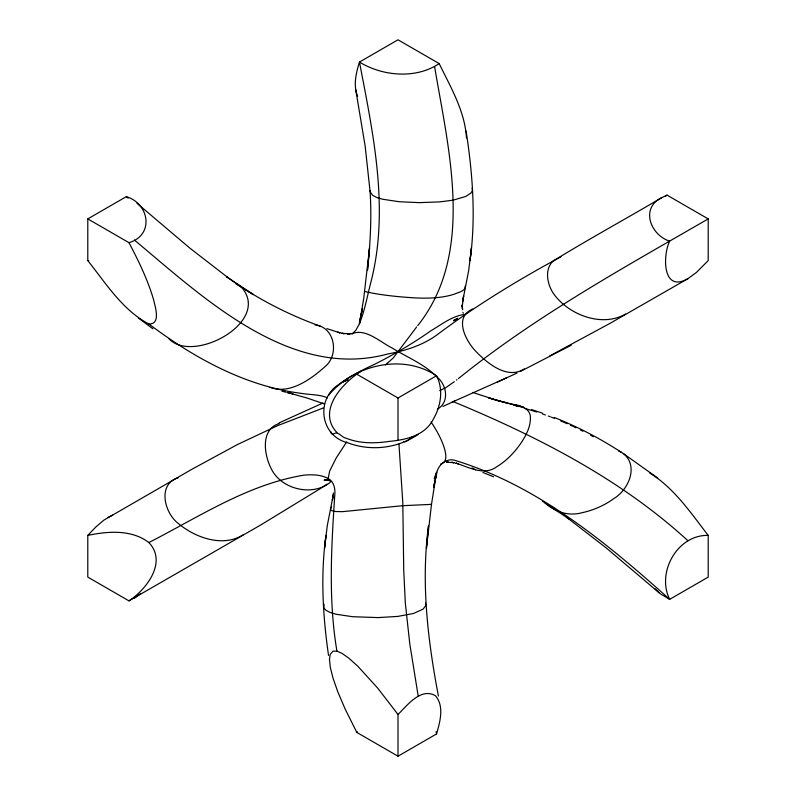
<?xml version="1.0" encoding="UTF-8"?>
<svg xmlns="http://www.w3.org/2000/svg" width="796" height="796" viewBox="0 0 796 796"><rect width="100%" height="100%" fill="white"/><g stroke="black" fill="none" stroke-linecap="round" stroke-linejoin="round"><path stroke-width="1.19" d="M466.476 137.947C464.924 111.211 450.616 87.142 439.173 63.571L398 39.8L359.464 62.048C356.111 72.904 353.026 85.351 357.653 96.296M370.17 190.493L370.1 191.727C371.772 217.885 370.259 244.113 367.483 270.133L369.563 247.815L363.682 298.769L359.434 323.723L355.991 330.041L352.26 333.892M331.076 432.069C330.529 433.949 332.698 434.308 333.982 433.671C338.539 430.815 341.514 437.581 346.131 438.198C359.692 443.661 374.807 443.531 389.055 441.432C406.099 439.79 425.313 435.681 433.621 418.626C440.974 405.87 443.551 389.194 436.536 375.752C402.537 353.315 354.996 364.737 329.405 394.249M333.474 492.923L332.37 500.127L333.395 494.565L332.808 497.46M463.192 298.54L462.605 301.435L463.63 295.873L462.187 306.669L462.207 304.928L462.466 308.868L462.257 306.729M332.887 496.913L327.305 525.529L324.499 548.414L325.982 535.32C320.45 575.19 322.808 615.706 328.539 655.416M463.113 299.087L468.695 270.471L471.501 247.586L470.018 260.68C476.048 217.587 472.665 173.836 466.088 131.012M359.404 322.32L362.449 308.609L359.434 323.723C364.658 310.838 367.125 297.047 370.518 283.625C389.841 210.482 373.324 134.584 359.464 62.048C382.607 76.287 416.01 79.232 439.173 63.571M436.596 473.68L433.551 487.391L437.223 470.844M436.536 733.952C439.979 722.032 444.546 706.221 435.432 695.724C420.885 687.256 407.313 705.296 398 714.49L398 756.2L436.536 733.952L436.099 731.653M434.228 478.525L434.706 477.112M434.944 476.426L435.193 475.749M435.81 474.127L436.566 472.287L431.492 504.375L426.437 548.185L428.517 525.867C420.855 582.712 427.8 640.083 438.407 696.072M324.032 604.234L323.833 607.925L325.962 610.273L329.972 612.393L335.902 614.213L352.568 616.701L378 617.596L397.811 616.412L413.482 613.487L423.024 609.169L425.83 605.507L425.522 603.05M328.857 395.383L329.116 394.816M437.352 470.575C439.899 463.64 446.964 458.188 454.566 460.237C537.598 485.52 606.045 542.414 669.675 599.348L708.211 577.1L708.211 535.4C690.828 512.942 674.202 488.067 649.606 472.904M346.708 441.899L336.28 457.849L329.753 470.824L328.121 478.505L329.116 480.724L331.375 481.6M417.751 325.604C475.6 252.889 448.347 149.22 434.626 66.715M416.646 326.957L393.164 358.061L385.393 364.926M320.36 488.595L260.869 524.892L128.962 600.871L87.789 577.1L87.789 535.4L95.659 527.141L103.818 520.166L192.055 469.192L237.347 444.586L277.605 425.641L323.335 407.96M331.534 506.913L330.4 509.211L331.693 510.634L335.126 511.49L342.36 511.669L402.915 505.679L431.492 504.375L430.944 504.166M351.882 333.773C365.543 327.862 379.941 341.972 391.791 347.802C406.219 356.807 422.437 363.245 434.994 375.045M330.25 482.356C313.803 495.808 285.565 490.336 273.754 473.063C264.57 459.332 258.78 429.949 279.078 423.562M140.842 593.328L134.405 598.244M524.365 368.886C507.957 379.712 488.237 364.1 476.864 352.389C466.108 342.031 452.924 317.186 472.725 308.997M336.927 432.556C316.599 410.816 342.559 382.836 361.374 371.085M398 714.49L377.662 688.082L357.941 666.361L348.847 658.202L342.031 653.377L336.927 651.118L332.947 651.188L330.201 654.392L329.484 659.347L330.33 667.466L333.017 678.152L337.812 691.863L345.126 708.987L356.827 732.429L357.603 731.803M458.406 378.578C535.509 316.31 622.671 268.302 708.211 218.9L708.211 260.6L696.351 272.491L687.953 278.64L610.293 323.206L549.807 355.872M242.899 534.972C222.382 547.777 194.234 537.37 177.339 522.664C164.175 511.997 157.489 483.769 178.324 477.719M625.606 314.012C601.746 327.902 567.538 314.539 552.852 292.63C547.131 283.366 544.424 269.416 553.101 261.028C588.722 239.128 625.547 219.019 661.595 197.756L667.038 195.129L708.211 218.9M456.436 380.09L456.994 379.662M412.636 436.825C410.457 437.402 405.661 443.581 403.433 441.392M454.307 381.702L445.78 387.662L439.72 390.667M665.496 196.254L667.038 195.129M128.962 600.871C146.514 589.348 167.518 562.036 148.862 542.544C131.629 529.31 107.838 531.221 87.789 535.4M437.422 409.184C449.81 402.099 446.785 384.697 436.855 376.856M324.828 485.63L326.967 484.187M324.091 486.117L321.116 488.097M128.962 242.671C154.404 235.258 149.568 203.706 126.325 196.652L87.789 218.9L87.789 260.6C105.888 283.316 122.504 310.161 148.862 323.982C161.1 324.4 155.22 306.948 153.578 299.694C147.757 279.764 138.613 260.988 128.962 242.671L87.789 218.9M661.595 197.756C640.004 208.144 650.71 235.278 669.675 241.148C662.71 254.969 662.103 293.505 687.953 278.64M708.211 535.4C677.257 534.564 656.242 572.682 669.675 599.348L660.511 593.925L606.194 547.917L567.1 517.659M453.571 320.689L457.67 318.231M356.827 374.229L398 398L436.536 375.752M418.258 434.347C397.851 448.297 371.185 451.611 347.932 442.865C320.211 436.178 315.495 399.662 338.499 384.637C349.504 376.488 361.722 370.12 374.18 364.518C393.791 354.628 412.845 343.514 430.785 330.837C441.501 324.539 452.009 316.042 464.625 314.4M148.862 542.544C198.92 516.982 247.964 484.177 304.331 475.103C312.311 474.496 320.917 474.545 328.121 478.505C333.365 481.102 334.997 487.351 334.927 492.764C331.474 545.479 328.091 598.662 336.927 651.118M108.047 517.36L112.793 515.112M571.259 345.185L520.405 371.443M456.148 319.236L453.511 320.599L456.864 319.027M442.924 406.438L454.705 400.975M347.116 379.961L342.937 381.951L344.996 381.085M506.803 377.742L452.208 402.109M279.038 422.925L322.997 402.995M496.863 382.329L516.962 373.075M345.444 380.886L346.449 380.438M347.006 380.19L348.21 379.652M561.021 256.76C517.957 279.973 475.909 305.614 436.725 335.076C422.208 345.544 404.995 350.827 387.553 354.031C289.873 380.498 202.353 296.709 134.405 240.044M351.016 333.614L347.733 334.141L351.265 333.633M440.646 464.018C448.466 462.227 445.591 451.829 443.81 446.486C440.815 437.78 436.228 429.711 431.124 422.079M448.267 461.859L446.397 462.138L453.929 462.705L451.81 462.257L458.397 463.809L456.188 463.173C469.123 467.361 484.296 476.277 497.122 466.506C506.445 460.844 514.117 452.785 520.405 443.939C525.559 436.347 530.365 427.741 530.415 418.318C531.081 408.706 520.325 405.035 512.594 404.398L523.28 407.224L496.843 400.358L505.609 402.617L488.664 397.93L497.271 400.428L472.794 392.458M365.006 291.515C379.513 295.077 400.159 297.067 416.786 297.983C429.342 298.47 442.178 298.022 454.247 294.202C457.78 292.48 466.088 291.117 465.212 286.013M328.808 479.769L324.052 480.187L326.161 480.058M87.789 260.6L88.754 260.571M515.997 406.298L521.141 406.617M349.603 333.862L342.071 333.295L344.19 333.743L337.603 332.191L339.812 332.827L326.867 328.609M328.061 480.038L325.355 479.898L327.116 480.078M315.136 324.927C335.215 327.076 339.504 355.384 324.659 366.966C310.569 379.473 289.565 394.707 270.043 387.363M327.922 480.207L325.713 479.729L326.529 479.918M289.386 392.985L292.868 393.741L286.948 392.428L307.574 398.179L324.43 404.01M281.923 391.234L285.724 392.149M505.052 402.468L514.306 404.836M524.226 408.328L525.937 408.786M526.813 409.035L533.967 411.134M534.892 411.433L536.753 412.02M531.449 409.552L542.504 413.154M542.454 413.93L545.379 414.965M320.41 326.241C286.998 314.231 255.208 297.684 226.542 276.7L253.407 294.649L235.954 283.864M548.354 416.039L550.364 416.805M551.369 417.184L554.424 418.368M482.874 472.476L493.629 476.774M453.531 401.741C537.738 436.696 620.203 478.655 687.953 540.753M554.245 417.482C578.632 427.114 601.905 439.452 623.775 453.879L657.705 478.038M560.673 420.915L563.857 422.278M564.931 422.746L567.08 423.691M475.59 469.759L472.038 467.849M570.344 425.163L572.533 426.188M573.637 426.696L575.856 427.76M618.661 450.964L621.377 452.267M580.334 429.94L582.881 431.223M327.574 397.881C319.485 394.309 310.291 394.896 301.734 393.423C245.228 386.319 193.786 357.762 148.862 323.982M590.632 435.273L593.249 436.705M356.827 732.429L398 756.2M542.593 501.351L569.458 519.3M545.051 502.923C555.041 512.117 568.752 516.385 581.946 512.743C593.597 510.236 604.741 505.301 614.363 498.246C628.492 489.52 638.681 466.476 623.775 453.879M228.9 278.341L189.806 248.083L137.011 203.308M138.295 317.962L152.961 328.838M126.325 196.652L128.096 198.174M658.988 592.692L655.068 588.761M552.852 507.321L554.931 509.221M241.069 286.779C272.521 321.206 193.299 364.508 168.991 338.798M435.631 375.642L436.248 376.249M463.312 313.196L462.874 312.39M472.167 188.075L472.476 190.523L471.023 192.99L465.7 196.473L453.004 200.184L439.76 201.895L419.432 202.642L399.214 201.726L382.548 199.229L376.608 197.418L372.608 195.289L370.1 191.727L365.185 146.265L355.752 89.839M462.685 309.763L462.416 308.331M418.258 696.46L409.801 643.914L405.333 603.278L403.731 570.384L402.796 502.535L398.955 444.108M398 398L398 439.7"/></g></svg>
